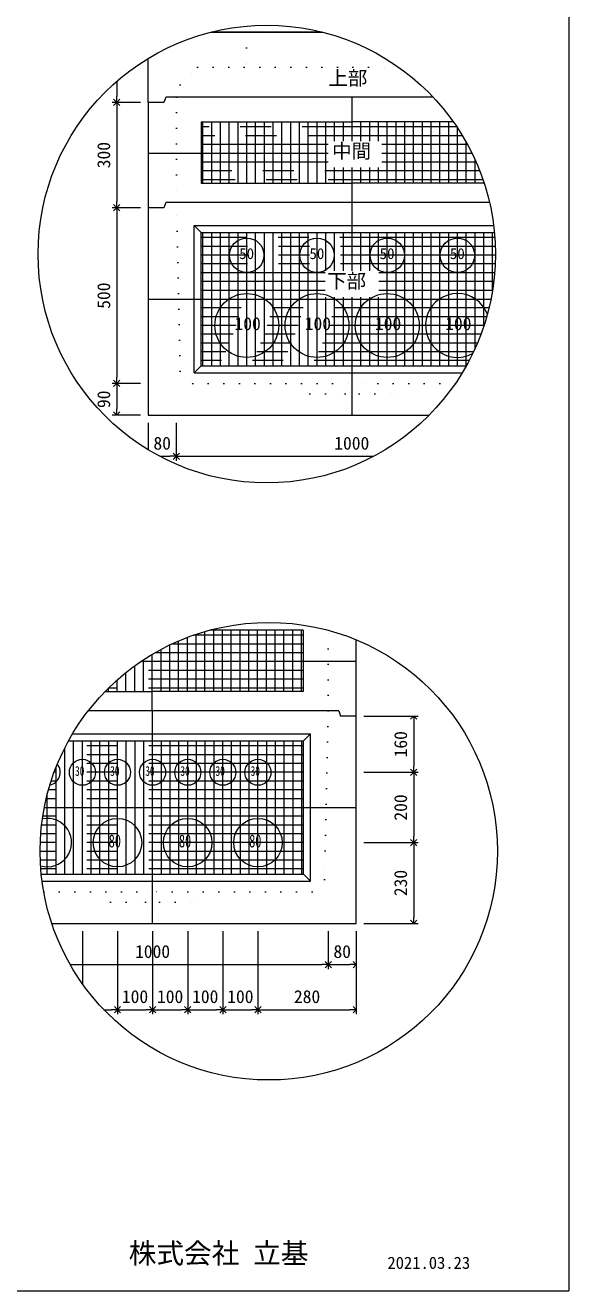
# Model space of a CAD drawing. Units: millimetres, scale not verified. Extents: x -4890 to 4890, y -2327 to 2327.
# Drawn here: x -2944 to -1830, y -1948 to 646 of the extents above; entities that cross this region are included whole.
import ezdxf
from ezdxf.enums import TextEntityAlignment as Align

# ---------------------------------------------------------------- set-up
doc = ezdxf.new("R2010")
doc.units = ezdxf.units.MM
doc.header["$LTSCALE"] = 10
for name, pattern in [('DASHED1', [1.8, 1.2, -0.6]), ('USER2', [50.8, 31.75, -6.35, 6.35, -6.35]), ('USER5', [3.185, 0.01, -3.175])]:
    doc.linetypes.add(name, pattern=pattern)
for name, color, linetype, lineweight in [('0-2_waku', 7, 'Continuous', 18), ('0-3_gaikei', 7, 'Continuous', 18), ('0-4_kakure', 7, 'DASHED1', 5), ('0-5_sunpou', 7, 'Continuous', 5), ('0-8_hole', 7, 'Continuous', 18), ('0-9_uchigawa', 6, 'Continuous', 18), ('0-E_文字１', 7, 'Continuous', 18), ('0-F_コア部分\u3000寸法補助線3', 150, 'USER2', 18), ('1-0_コア部分\u3000寸法補助線2', 150, 'USER2', 18), ('1-1_コア部分\u3000中心補助線', 1, 'Continuous', 18), ('1-2_コア部分\u3000寸法補助線', 7, 'USER2', 5), ('1-3_uchigawa2', 6, 'USER2', 18)]:
    doc.layers.add(name, color=color, linetype=linetype, lineweight=lineweight)
doc.styles.add('ＭＳ ゴシック', font='')
doc.styles.get('ＭＳ ゴシック').set_extended_font_data('MS Gothic')

# ---------------------------------------------------------------- blocks, each defined once
blk = doc.blocks.new('_Open90')
at = {"layer": '0-5_sunpou'}
blk.add_line((0, 0), (-1, 0), dxfattribs=at)
blk.add_lwpolyline([(-0.5, 0.5), (0, 0), (-0.5, -0.5)], dxfattribs=at)

msp = doc.modelspace()

# ---------------------------------------------------------------- linework, layer by layer
at = {"layer": '0-2_waku'}
for p in [(-1830.06, 2327.48), (-4890.06, -1947.52), (-4890.06, -1947.52), (-4890.06, -1947.52), (-4890.06, -1947.52)]:
    msp.add_line(p, (-1830.06, -1947.52), dxfattribs=at)
at = {"layer": '0-3_gaikei'}
for p, q in [((-2562.8, 631.84), (-2508.76, 631.84)), ((-2562.8, 631.84), (-2508.76, 631.84)), ((-2562.8, 631.84), (-2508.76, 631.84)), ((-2335.7, 631.84), (-2562.8, 631.84)), ((-2562.76, 631.84), (-2335.7, 631.84)), ((-2562.76, 631.84), (-2335.7, 631.84)), ((-2692.36, 487.84), (-2692.36, 577.85)), ((-2656.36, 498.64), (-2659.96, 487.84)), ((-2274.14, 498.64), (-2655.74, 498.64)), ((-2108.16, 498.64), (-2274.76, 498.64)), ((-2692.36, 487.84), (-2692.36, -152.96)), ((-2659.96, 487.84), (-2692.36, 487.84)), ((-2659.96, 487.84), (-2692.36, 487.84)), ((-2659.96, 271.84), (-2692.36, 271.84)), ((-2659.96, 271.84), (-2692.36, 271.84)), ((-2656.36, 282.64), (-2659.96, 271.84)), ((-2274.14, 282.64), (-2655.74, 282.64)), ((-1992.45, 282.64), (-2274.76, 282.64)), ((-2692.36, -152.96), (-2116.05, -152.96)), ((-2692.36, -152.96), (-2116.05, -152.96)), ((-2692.36, -152.96), (-2116.05, -152.96)), ((-2265.65, -971.55), (-2265.65, -613.59)), ((-2301.65, -759.15), (-2298.05, -769.95)), ((-2265.65, -769.95), (-2298.05, -769.95))]:
    msp.add_line(p, q, dxfattribs=at)
for points in [[(-2889.97, -1194.75), (-2265.65, -1194.75), (-2265.65, -769.95)], [(-2880.82, -1194.75), (-2265.65, -1194.75), (-2265.65, -769.95)], [(-2301.65, -759.15), (-2683.25, -759.15), (-2815.32, -759.15)]]:
    msp.add_lwpolyline(points, dxfattribs=at)
at = {"layer": '0-4_kakure', "linetype": 'USER5', "lineweight": 18}
for p, q in [((-2490.76, 631.84), (-2490.76, 643.96)), ((-2490.76, 631.84), (-2490.76, 559.84)), ((-2626.94, 523.84), (-2590.94, 559.84)), ((-2590.94, 559.84), (-2178.66, 559.84)), ((-2626.94, 523.84), (-2634.14, 498.64)), ((-2634.14, 498.64), (-2634.14, 282.64)), ((-2626.71, -62.96), (-2634.14, 282.64)), ((-2626.71, -62.96), (-2600.96, -88.16)), ((-2600.96, -88.16), (-2274.14, -88.16)), ((-2360.54, -109.76), (-2382.14, -88.16)), ((-2062.5, -88.16), (-2274.14, -88.16)), ((-2187.74, -109.76), (-2166.14, -88.16)), ((-2360.54, -109.76), (-2288.54, -109.76)), ((-2288.54, -109.76), (-2285.66, -152.96)), ((-2259.74, -109.76), (-2262.62, -152.96)), ((-2259.74, -109.76), (-2187.74, -109.76)), ((-2323.25, -759.15), (-2323.25, -594.02)), ((-2323.25, -759.15), (-2330.69, -1104.75)), ((-2330.69, -1104.75), (-2356.43, -1129.95)), ((-2906.49, -1129.95), (-2683.25, -1129.95)), ((-2769.65, -1151.55), (-2791.25, -1129.95)), ((-2356.43, -1129.95), (-2683.25, -1129.95)), ((-2596.85, -1151.55), (-2575.25, -1129.95)), ((-2769.65, -1151.55), (-2697.65, -1151.55)), ((-2697.65, -1151.55), (-2694.77, -1194.75)), ((-2668.85, -1151.55), (-2671.73, -1194.75)), ((-2668.85, -1151.55), (-2596.85, -1151.55))]:
    msp.add_line(p, q, dxfattribs=at)
at = {"layer": '0-5_sunpou', "color": 150, "lineweight": 18}
for p, q in [((-2756.67, 530.96), (-2756.67, 500.8)), ((-2708.2, 487.84), (-2766.03, 487.84)), ((-2724.04, 487.84), (-2766.03, 487.84)), ((-2756.67, 474.88), (-2756.67, 284.8)), ((-2708.2, 271.84), (-2766.03, 271.84)), ((-2708.2, 271.84), (-2766.03, 271.84)), ((-2756.67, 258.88), (-2756.67, -75.2)), ((-2708.2, -88.16), (-2766.03, -88.16)), ((-2724.04, -88.16), (-2766.03, -88.16)), ((-2756.67, -101.12), (-2756.67, -140)), ((-2708.2, -152.96), (-2766.03, -152.96)), ((-2692.36, -168.8), (-2692.36, -224.01)), ((-2634.76, -168.8), (-2634.76, -246.86)), ((-2634.76, -168.8), (-2634.76, -246.86)), ((-2668.57, -237.5), (-2647.72, -237.5)), ((-2621.8, -237.5), (-2229.93, -237.5)), ((-2249.81, -769.95), (-2138.5, -769.95)), ((-2147.86, -782.91), (-2147.86, -872.19)), ((-2249.81, -885.15), (-2138.5, -885.15)), ((-2249.81, -885.15), (-2138.5, -885.15)), ((-2147.86, -898.11), (-2147.86, -1016.19)), ((-2249.81, -1029.15), (-2138.5, -1029.15)), ((-2249.81, -1029.15), (-2138.5, -1029.15)), ((-2147.86, -1042.11), (-2147.86, -1181.79)), ((-2827.25, -1210.59), (-2827.25, -1318.39)), ((-2755.25, -1210.59), (-2755.25, -1381.05)), ((-2755.25, -1210.59), (-2755.25, -1381.05)), ((-2683.25, -1210.59), (-2683.25, -1381.05)), ((-2683.25, -1210.59), (-2683.25, -1381.05)), ((-2611.25, -1210.59), (-2611.25, -1381.05)), ((-2611.25, -1210.59), (-2611.25, -1381.05)), ((-2539.25, -1210.59), (-2539.25, -1381.05)), ((-2539.25, -1210.59), (-2539.25, -1381.05)), ((-2467.25, -1210.59), (-2467.25, -1381.05)), ((-2467.25, -1210.59), (-2467.25, -1381.05)), ((-2323.25, -1210.59), (-2323.25, -1288.65)), ((-2323.25, -1210.59), (-2323.25, -1288.65)), ((-2265.65, -1210.59), (-2265.65, -1288.65)), ((-2265.65, -1210.59), (-2265.65, -1381.05)), ((-2249.81, -1194.75), (-2138.5, -1194.75)), ((-2852.22, -1279.29), (-2336.21, -1279.29)), ((-2310.29, -1279.29), (-2278.61, -1279.29)), ((-2783.12, -1371.69), (-2768.21, -1371.69)), ((-2742.29, -1371.69), (-2696.21, -1371.69)), ((-2670.29, -1371.69), (-2624.21, -1371.69)), ((-2598.29, -1371.69), (-2552.21, -1371.69)), ((-2526.29, -1371.69), (-2480.21, -1371.69)), ((-2454.29, -1371.69), (-2278.61, -1371.69))]:
    msp.add_line(p, q, dxfattribs=at)
for centre in [(-2449.25, 176.92), (-2445.04, -1046.8)]:
    msp.add_circle(centre, 468.88, dxfattribs=at)
at = {"layer": '0-8_hole'}
for centre, radius in [((-2490.14, 174.64), 35.28), ((-2346.14, 174.64), 35.28), ((-2202.14, 174.64), 35.28), ((-2058.14, 174.64), 35.28), ((-2490.14, 30.64), 65.52), ((-2346.14, 30.64), 65.52), ((-2202.14, 30.64), 65.52), ((-2827.25, -885.15), 26.64), ((-2755.25, -885.15), 26.64), ((-2683.25, -885.15), 26.64), ((-2611.25, -885.15), 26.64), ((-2539.25, -885.15), 26.64), ((-2467.25, -885.15), 26.64), ((-2755.25, -1029.15), 49.68), ((-2611.25, -1029.15), 49.68), ((-2467.25, -1029.15), 49.68)]:
    msp.add_circle(centre, radius, dxfattribs=at)
for centre, radius, start, end in [((-2058.14, 30.64), 65.52, 20.66629, 298.32089), ((-2899.25, -885.15), 26.64, 281.59033, 39.2294), ((-2899.25, -1029.15), 49.68, 253.99064, 101.55918)]:
    msp.add_arc(centre, radius, start, end, dxfattribs=at)
at = {"layer": '0-9_uchigawa'}
for p, q in [((-2598.14, 235.84), (-2583.74, 221.44)), ((-2598.14, -66.56), (-2598.14, 235.84)), ((-2583.74, 221.44), (-2274.14, 221.44)), ((-2583.74, -52.16), (-2583.74, 221.44)), ((-2274.14, 221.44), (-1982.49, 221.44)), ((-2598.14, -66.56), (-2583.74, -52.16)), ((-2598.14, -66.56), (-2048.55, -66.56)), ((-2583.74, -52.16), (-2040.15, -52.16)), ((-2373.65, -1093.95), (-2373.65, -820.35)), ((-2359.25, -1108.35), (-2359.25, -805.95)), ((-2911.54, -1093.95), (-2373.65, -1093.95)), ((-2909.86, -1108.35), (-2359.25, -1108.35)), ((-2359.25, -1108.35), (-2373.65, -1093.95))]:
    msp.add_line(p, q, dxfattribs=at)
for points in [[(-2598.14, 235.84), (-2274.14, 235.84), (-1984.09, 235.84)], [(-2855.61, -820.35), (-2683.25, -820.35), (-2373.65, -820.35), (-2359.25, -805.95)], [(-2847.34, -805.95), (-2683.25, -805.95), (-2359.25, -805.95)]]:
    msp.add_lwpolyline(points, dxfattribs=at)
at = {"layer": '0-F_コア部分\u3000寸法補助線3'}
for p, q in [((-2580.14, 322.24), (-2580.14, 448.24)), ((-2544.14, 322.24), (-2544.14, 448.24)), ((-2508.14, 322.24), (-2508.14, 448.24)), ((-2472.14, 322.24), (-2472.14, 448.24)), ((-2436.14, 322.24), (-2436.14, 448.24)), ((-2400.14, 322.24), (-2400.14, 448.24)), ((-2364.14, 322.24), (-2364.14, 448.24)), ((-2328.14, 322.24), (-2328.14, 448.24)), ((-2292.14, 408.47), (-2292.14, 448.24)), ((-2256.14, 408.47), (-2256.14, 448.24)), ((-2220.14, 408.47), (-2220.14, 448.24)), ((-2184.14, 322.24), (-2184.14, 448.24)), ((-2148.14, 322.24), (-2148.14, 448.24)), ((-2112.14, 322.24), (-2112.14, 448.24)), ((-2076.14, 322.24), (-2076.14, 448.24)), ((-2323.14, 401.44), (-2583.74, 401.44)), ((-2037.63, 401.44), (-2212.98, 401.44)), ((-2040.14, 322.24), (-2040.14, 405.99)), ((-2323.14, 365.44), (-2583.74, 365.44)), ((-2019.94, 365.44), (-2212.98, 365.44)), ((-2292.14, 322.24), (-2292.14, 354.56)), ((-2256.14, 322.24), (-2256.14, 354.56)), ((-2220.14, 322.24), (-2220.14, 354.56)), ((-2004.14, 322.24), (-2004.14, 324.31)), ((-1981.59, 210.64), (-2583.74, 210.64)), ((-2580.14, -52.16), (-2580.14, 221.44)), ((-2544.14, -52.16), (-2544.14, 221.44)), ((-2508.14, -52.16), (-2508.14, 221.44)), ((-2472.14, -52.16), (-2472.14, 221.44)), ((-2436.14, -52.16), (-2436.14, 221.44)), ((-2400.14, -52.16), (-2400.14, 221.44)), ((-2364.14, -52.16), (-2364.14, 221.44)), ((-2328.14, 142.67), (-2328.14, 221.44)), ((-2292.14, 142.67), (-2292.14, 221.44)), ((-2256.14, 142.67), (-2256.14, 221.44)), ((-2220.14, 142.67), (-2220.14, 221.44)), ((-2184.14, -52.16), (-2184.14, 221.44)), ((-2148.14, -52.16), (-2148.14, 221.44)), ((-2112.14, -52.16), (-2112.14, 221.44)), ((-2076.14, -52.16), (-2076.14, 221.44)), ((-2040.14, -52.16), (-2040.14, 221.44)), ((-2004.14, 29.53), (-2004.14, 221.44)), ((-1980.38, 174.64), (-2583.74, 174.64)), ((-2329.76, 138.64), (-2583.74, 138.64)), ((-1981.94, 138.64), (-2219.6, 138.64)), ((-2329.76, 102.64), (-2583.74, 102.64)), ((-2328.14, -52.16), (-2328.14, 88.76)), ((-2292.14, -52.16), (-2292.14, 88.76)), ((-2256.14, -52.16), (-2256.14, 88.76)), ((-2220.14, -52.16), (-2220.14, 88.76)), ((-1986.3, 102.64), (-2219.6, 102.64)), ((-1993.53, 66.64), (-2583.74, 66.64)), ((-2003.78, 30.64), (-2583.74, 30.64)), ((-2017.26, -5.36), (-2583.74, -5.36)), ((-2034.28, -41.36), (-2583.74, -41.36)), ((-2557.87, -719.55), (-2557.87, -593.55)), ((-2521.87, -719.55), (-2521.87, -593.55)), ((-2485.87, -719.55), (-2485.87, -593.55)), ((-2449.87, -719.55), (-2449.87, -593.55)), ((-2413.87, -719.55), (-2413.87, -593.55)), ((-2377.87, -719.55), (-2377.87, -593.55)), ((-2629.87, -719.55), (-2629.87, -615.88)), ((-2593.87, -719.55), (-2593.87, -602.17)), ((-2374.27, -640.35), (-2678.81, -640.35)), ((-2665.87, -719.55), (-2665.87, -633.18)), ((-2701.87, -719.55), (-2701.87, -654.51)), ((-2737.87, -719.55), (-2737.87, -680.6)), ((-2374.27, -676.35), (-2732.47, -676.35)), ((-2773.87, -719.55), (-2773.87, -712.55)), ((-2845.25, -1093.95), (-2845.25, -820.35)), ((-2809.25, -1093.95), (-2809.25, -820.35)), ((-2773.25, -1093.95), (-2773.25, -820.35)), ((-2737.25, -1093.95), (-2737.25, -820.35)), ((-2701.25, -1093.95), (-2701.25, -820.35)), ((-2665.25, -1093.95), (-2665.25, -820.35)), ((-2629.25, -1093.95), (-2629.25, -820.35)), ((-2593.25, -1093.95), (-2593.25, -820.35)), ((-2557.25, -1093.95), (-2557.25, -820.35)), ((-2521.25, -1093.95), (-2521.25, -820.35)), ((-2485.25, -1093.95), (-2485.25, -820.35)), ((-2449.25, -1093.95), (-2449.25, -820.35)), ((-2413.25, -1093.95), (-2413.25, -820.35)), ((-2377.25, -1093.95), (-2377.25, -820.35)), ((-2373.65, -831.15), (-2861.39, -831.15)), ((-2881.25, -1093.95), (-2881.25, -874.84)), ((-2373.65, -867.15), (-2878.14, -867.15)), ((-2373.65, -903.15), (-2891.38, -903.15)), ((-2373.65, -939.15), (-2901.4, -939.15)), ((-2373.65, -975.15), (-2908.42, -975.15)), ((-2373.65, -1011.15), (-2912.56, -1011.15)), ((-2373.65, -1047.15), (-2913.92, -1047.15)), ((-2373.65, -1083.15), (-2912.51, -1083.15))]:
    msp.add_line(p, q, dxfattribs=at)
at = {"layer": '1-0_コア部分\u3000寸法補助線2'}
for p, q in [((-2562.14, 322.24), (-2562.14, 448.24)), ((-2526.14, 322.24), (-2526.14, 448.24)), ((-2490.14, 322.24), (-2490.14, 448.24)), ((-2454.14, 322.24), (-2454.14, 448.24)), ((-2382.14, 322.24), (-2382.14, 448.24)), ((-2310.14, 408.47), (-2310.14, 448.24)), ((-2238.14, 408.47), (-2238.14, 448.24)), ((-2166.14, 322.24), (-2166.14, 448.24)), ((-2094.14, 322.24), (-2094.14, 448.24)), ((-2047.97, 419.44), (-2583.74, 419.44)), ((-2022.14, 322.24), (-2022.14, 370.37)), ((-2012.48, 347.44), (-2583.74, 347.44)), ((-2310.14, 322.24), (-2310.14, 354.56)), ((-2238.14, 322.24), (-2238.14, 354.56)), ((-2526.14, -52.16), (-2526.14, 221.44)), ((-2490.14, -52.16), (-2490.14, 221.44)), ((-2454.14, -52.16), (-2454.14, 221.44)), ((-2382.14, -52.16), (-2382.14, 221.44)), ((-2310.14, 142.67), (-2310.14, 221.44)), ((-2238.14, 142.67), (-2238.14, 221.44)), ((-2166.14, -52.16), (-2166.14, 221.44)), ((-2094.14, -52.16), (-2094.14, 221.44)), ((-2022.14, -16.53), (-2022.14, 221.44)), ((-1980.64, 192.64), (-2583.74, 192.64)), ((-2329.76, 120.64), (-2583.74, 120.64)), ((-1983.77, 120.64), (-2219.6, 120.64)), ((-2310.14, -52.16), (-2310.14, 88.76)), ((-2238.14, -52.16), (-2238.14, 88.76)), ((-1998.27, 48.64), (-2583.74, 48.64)), ((-2025.3, -23.36), (-2583.74, -23.36)), ((-2503.87, -719.55), (-2503.87, -593.55)), ((-2431.87, -719.55), (-2431.87, -593.55)), ((-2374.27, -622.35), (-2644.27, -622.35)), ((-2575.87, -719.55), (-2575.87, -596.54)), ((-2647.87, -719.55), (-2647.87, -624.06)), ((-2719.87, -719.55), (-2719.87, -666.91)), ((-2374.27, -694.35), (-2754.28, -694.35)), ((-2791.25, -1093.95), (-2791.25, -820.35)), ((-2719.25, -1093.95), (-2719.25, -820.35)), ((-2647.25, -1093.95), (-2647.25, -820.35)), ((-2575.25, -1093.95), (-2575.25, -820.35)), ((-2503.25, -1093.95), (-2503.25, -820.35)), ((-2431.25, -1093.95), (-2431.25, -820.35)), ((-2373.65, -849.15), (-2870.23, -849.15)), ((-2863.25, -1093.95), (-2863.25, -834.79)), ((-2899.25, -1093.95), (-2899.25, -930.43)), ((-2373.65, -921.15), (-2896.77, -921.15)), ((-2373.65, -993.15), (-2910.84, -993.15)), ((-2373.65, -1065.15), (-2913.56, -1065.15))]:
    msp.add_line(p, q, dxfattribs=at)
at = {"layer": '1-1_コア部分\u3000中心補助線'}
for p, q in [((-2274.14, 408.47), (-2274.14, 498.64)), ((-2323.14, 383.44), (-2692.36, 383.44)), ((-2028.31, 383.44), (-2212.98, 383.44)), ((-2274.14, 282.64), (-2274.14, 354.56)), ((-2274.14, 142.67), (-2274.14, 282.64)), ((-2691.74, 84.64), (-1989.55, 84.64)), ((-2274.14, -152.96), (-2274.14, 88.76)), ((-2683.87, -759.15), (-2683.87, -643.3)), ((-2266.88, -658.35), (-2707.64, -658.35)), ((-2683.25, -1194.75), (-2683.25, -759.15)), ((-2905.27, -957.15), (-2265.65, -957.15))]:
    msp.add_line(p, q, dxfattribs=at)
at = {"layer": '1-2_コア部分\u3000寸法補助線'}
for p, q in [((-2562.14, 322.24), (-2562.14, 448.24)), ((-2490.14, 322.24), (-2490.14, 448.24)), ((-2418.14, 322.24), (-2418.14, 448.24)), ((-2346.14, 322.24), (-2346.14, 448.24)), ((-2202.14, 322.24), (-2202.14, 448.24)), ((-2130.14, 322.24), (-2130.14, 448.24)), ((-2059.41, 437.44), (-2583.74, 437.44)), ((-2058.14, 322.24), (-2058.14, 435.53)), ((-2005.88, 329.44), (-2583.74, 329.44)), ((-2562.14, -52.16), (-2562.14, 221.44)), ((-2490.14, -52.16), (-2490.14, 221.44)), ((-2418.14, -52.16), (-2418.14, 221.44)), ((-2346.14, -52.16), (-2346.14, 221.44)), ((-2202.14, -52.16), (-2202.14, 221.44)), ((-2130.14, -52.16), (-2130.14, 221.44)), ((-2058.14, -52.16), (-2058.14, 221.44)), ((-1986.14, 103.6), (-1986.14, 221.44)), ((-1980.81, 156.64), (-2583.74, 156.64)), ((-2010.1, 12.64), (-2583.74, 12.64)), ((-2539.87, -719.55), (-2539.87, -593.55)), ((-2467.87, -719.55), (-2467.87, -593.55)), ((-2395.87, -719.55), (-2395.87, -593.55)), ((-2611.87, -719.55), (-2611.87, -608.6)), ((-2374.27, -604.35), (-2600.24, -604.35)), ((-2755.87, -719.55), (-2755.87, -695.75)), ((-2374.27, -712.35), (-2773.66, -712.35)), ((-2827.25, -1093.95), (-2827.25, -820.35)), ((-2755.25, -1093.95), (-2755.25, -820.35)), ((-2611.25, -1093.95), (-2611.25, -820.35)), ((-2539.25, -1093.95), (-2539.25, -820.35)), ((-2467.25, -1093.95), (-2467.25, -820.35)), ((-2395.25, -1093.95), (-2395.25, -820.35)), ((-2373.65, -885.15), (-2885.18, -885.15)), ((-2899.25, -1093.95), (-2899.25, -930.43)), ((-2373.65, -1029.15), (-2913.59, -1029.15))]:
    msp.add_line(p, q, dxfattribs=at)
at = {"layer": '1-3_uchigawa2'}
for p, q in [((-2583.74, 448.24), (-2274.14, 448.24)), ((-2583.74, 448.24), (-2583.74, 322.24)), ((-2066.85, 448.24), (-2274.14, 448.24)), ((-2583.74, 322.24), (-2274.14, 322.24)), ((-2003.46, 322.24), (-2274.14, 322.24)), ((-2374.27, -593.55), (-2565.09, -593.55)), ((-2374.27, -593.55), (-2374.27, -719.55)), ((-2780.83, -719.55), (-2683.87, -719.55)), ((-2374.27, -719.55), (-2683.87, -719.55))]:
    msp.add_line(p, q, dxfattribs=at)

# ---------------------------------------------------------------- block references
at = {"layer": '0-5_sunpou', "xscale": 12.96, "yscale": 12.96}
for p, rotation in [((-2756.67, 487.84), 270), ((-2756.67, 487.84), 90), ((-2756.67, 271.84), 270), ((-2756.67, 271.84), 90), ((-2756.67, -88.16), 270), ((-2756.67, -88.16), 90), ((-2756.67, -152.96), 270), ((-2634.76, -237.5), 180), ((-2147.86, -769.95), 90), ((-2147.86, -885.15), 270), ((-2147.86, -885.15), 90), ((-2147.86, -1029.15), 270), ((-2147.86, -1029.15), 90), ((-2147.86, -1194.75), 270), ((-2323.25, -1279.29), 180), ((-2755.25, -1371.69), 180), ((-2683.25, -1371.69), 180), ((-2611.25, -1371.69), 180), ((-2539.25, -1371.69), 180), ((-2467.25, -1371.69), 180)]:
    msp.add_blockref('_Open90', p, dxfattribs=dict(at, rotation=rotation))
for p in [(-2634.76, -237.5), (-2323.25, -1279.29), (-2265.65, -1279.29), (-2755.25, -1371.69), (-2683.25, -1371.69), (-2611.25, -1371.69), (-2539.25, -1371.69), (-2467.25, -1371.69), (-2265.65, -1371.69)]:
    msp.add_blockref('_Open90', p, dxfattribs=at)

# ---------------------------------------------------------------- texts
at = {"layer": '0-5_sunpou', "style": 'ＭＳ ゴシック'}
for s, p in [('300', (-2762.43, 352.84)), ('500', (-2762.43, 64.84)), ('90', (-2762.43, -138.56)), ('160', (-2153.62, -854.55)), ('200', (-2153.62, -984.15)), ('230', (-2153.62, -1138.95))]:
    msp.add_text(s, height=26.39, rotation=90, dxfattribs=at).set_placement(p, align=Align.BOTTOM_LEFT)
for s, p in [('80', (-2681.56, -231.74)), ('1000', (-2310.76, -231.74)), ('1000', (-2719.25, -1273.53)), ('80', (-2312.45, -1273.53)), ('100', (-2746.25, -1365.93)), ('100', (-2674.25, -1365.93)), ('100', (-2602.25, -1365.93)), ('100', (-2530.25, -1365.93)), ('280', (-2393.45, -1365.93))]:
    msp.add_text(s, height=26.39, dxfattribs=at).set_placement(p, align=Align.BOTTOM_LEFT)
at = {"layer": '0-E_文字１', "style": 'ＭＳ ゴシック'}
for s, height, p in [('上部', 29.33, (-2322.95, 514.2)), ('中間', 29.33, (-2315.23, 364.73)), ('50', 22.43, (-2505.69, 159.99)), ('50', 22.43, (-2361.69, 159.99)), ('50', 22.43, (-2217.69, 159.99)), ('50', 22.43, (-2073.69, 159.99)), ('下部', 29.33, (-2325.46, 98.48)), ('100', 26.39, (-2515.3, 13.23)), ('100', 26.39, (-2371.3, 13.23)), ('100', 26.39, (-2227.3, 13.23)), ('100', 26.39, (-2083.3, 13.23)), ('株式会社 立基', 41.57, (-2732.28, -1904.04)), ('2021.03.23', 24.94, (-2201.77, -1910.25))]:
    msp.add_text(s, height=height, dxfattribs=at).set_placement(p, align=Align.BOTTOM_LEFT)
at = {"layer": '0-E_文字１', "style": 'ＭＳ ゴシック', "width": 0.7}
for s, height, p in [('30', 20.19, (-2842.38, -898.5)), ('30', 20.19, (-2770.38, -898.5)), ('30', 20.19, (-2698.38, -898.5)), ('30', 20.19, (-2626.38, -898.5)), ('30', 20.19, (-2554.38, -898.5)), ('30', 20.19, (-2482.38, -898.5)), ('80', 26.39, (-2773.3, -1046.92)), ('80', 26.39, (-2629.3, -1046.92)), ('80', 26.39, (-2485.3, -1046.92))]:
    msp.add_text(s, height=height, dxfattribs=at).set_placement(p, align=Align.BOTTOM_LEFT)

doc.saveas('drawing.dxf')
